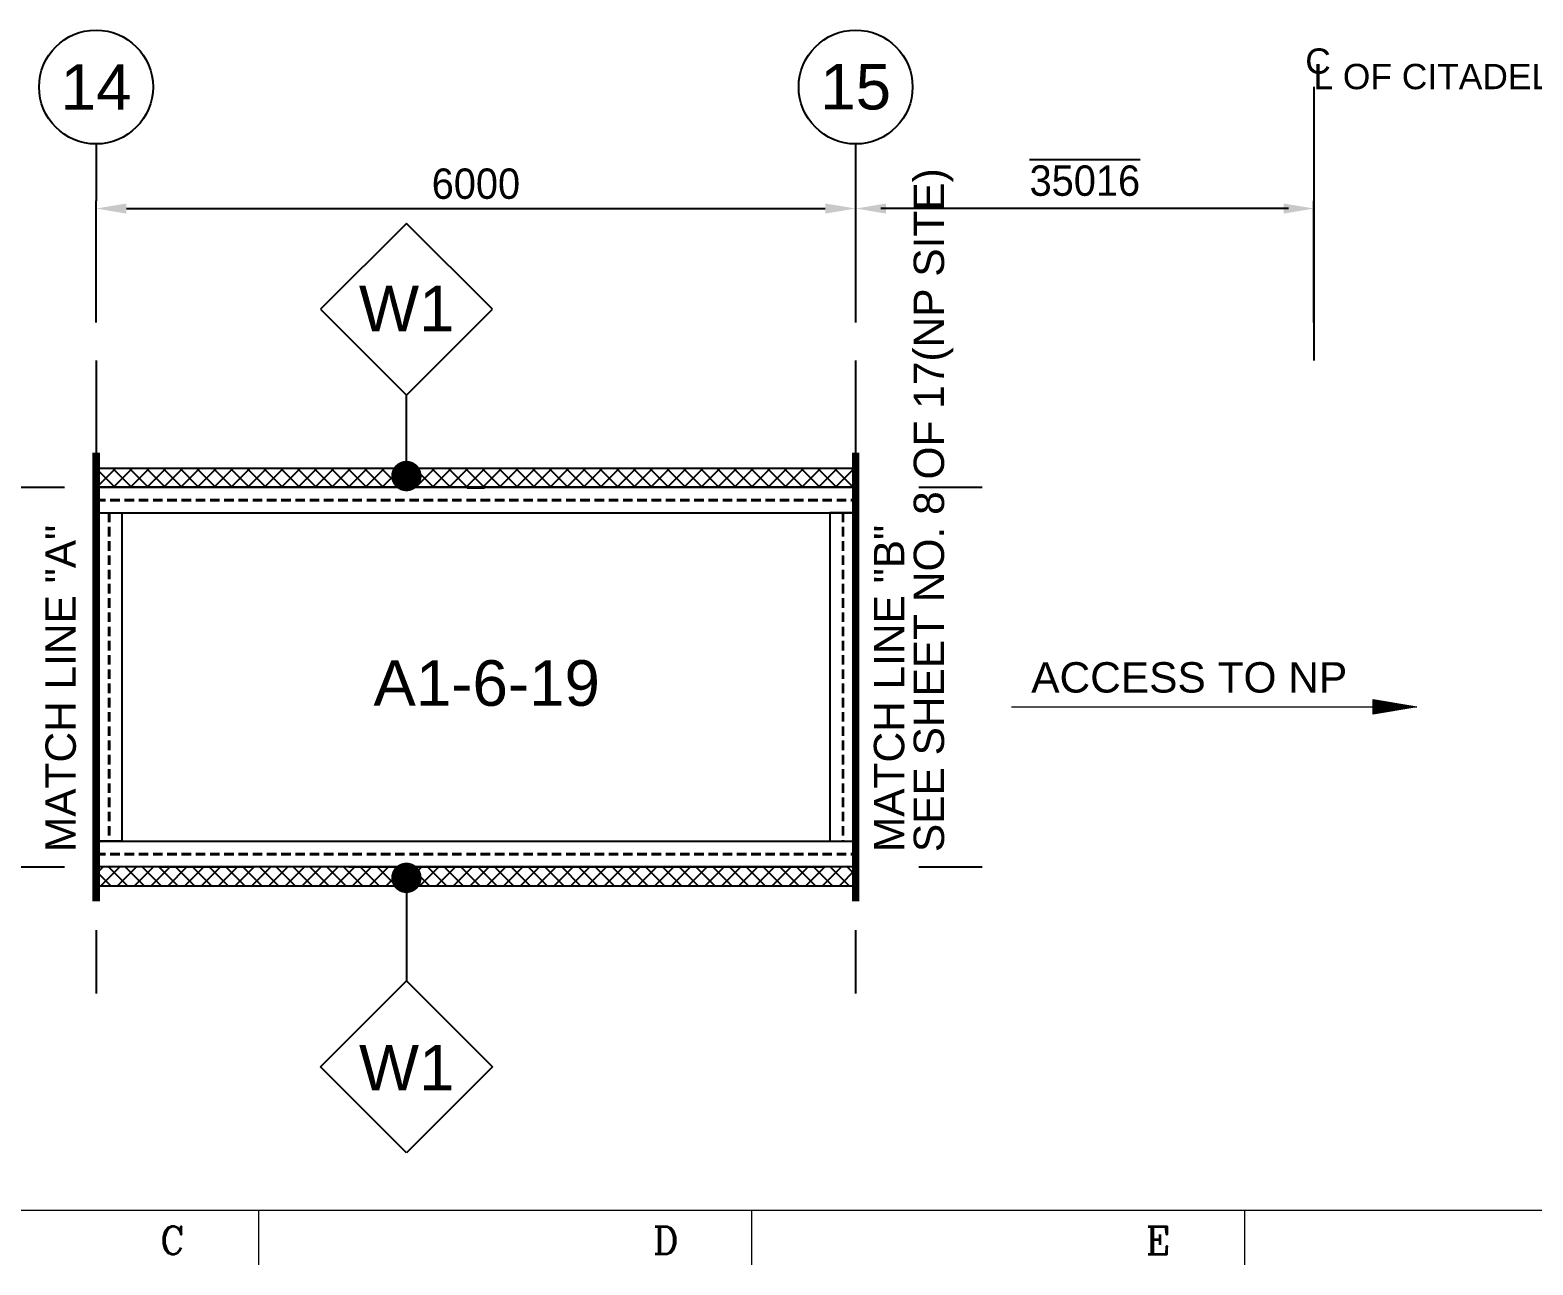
# Model space of a CAD drawing. Header units: millimetres. Extents: x -300 to 383236, y -195106 to -144646.
# Drawn here: x 11069 to 22940, y -194483 to -184728 of the extents above; entities that cross this region are included whole.
import ezdxf
from ezdxf.enums import TextEntityAlignment as Align

# ---------------------------------------------------------------- set-up
doc = ezdxf.new("R2010")
doc.units = ezdxf.units.MM
doc.header["$LTSCALE"] = 60
doc.set_wipeout_variables(frame=1)
for name, pattern in [('CENTER', [2, 1.25, -0.25, 0.25, -0.25]), ('HIDDEN', [0.375, 0.25, -0.125]), ('PHANTOM2', [31.75, 15.875, -3.175, 3.175, -3.175, 3.175, -3.175])]:
    doc.linetypes.add(name, pattern=pattern)
doc.layers.get('Defpoints').update_dxf_attribs({"color": 140})
for name, color, linetype in [('1', 7, 'Continuous'), ('1CEN', 20, 'CENTER'), ('1ST FL_SIDE-WALL', 8, 'Continuous'), ('AA-XXXX-SYMB', 7, 'Continuous'), ('AA-XXXX-TEXT', 3, 'Continuous'), ('C_BLOCK', 7, 'Continuous'), ('C_TEXT_01', 2, 'Continuous'), ('C_TEXT_CONTAINER NO', 7, 'Continuous'), ('CONTAINER', 2, 'Continuous'), ('DIM', 7, 'Continuous'), ('DIM-SCALE', 7, 'Continuous'), ('INI', 11, 'Continuous'), ('MATCH LINE', 6, 'PHANTOM2')]:
    doc.layers.add(name, color=color, linetype=linetype)
doc.layers.add('TAN-TIT', color=30, linetype='Continuous', lineweight=0)
doc.layers.add('TEXT', color=3, linetype='Continuous', lineweight=0)
doc.styles.add('ARCHILAB_ROMANS', font='romans.shx', dxfattribs={"bigfont": 'ghs.shx'})
doc.styles.add('Arial', font='arial.ttf')
doc.styles.add('COM', font='COMPLEX', dxfattribs={"height": 5})
doc.styles.add('돋움', font='')
doc.styles.get('돋움').set_extended_font_data('Dotum')
doc.dimstyles.new('일반도면_0060', dxfattribs={"dimtxt": 240, "dimasz": 240, "dimexe": 60, "dimexo": 300, "dimgap": 75, "dimtad": 1, "dimdec": 0, "dimzin": 0, "dimdsep": 46, "dimtxsty": '돋움', "dimcen": -300, "dimclrd": 7, "dimclre": 7, "dimclrt": 2, "dimadec": 8, "dimazin": 0, "dimtfac": 1, "dimtdec": 0, "dimtix": 1, "dimtmove": 2, "dimatfit": 3, "dimfxl": 1, "dimtolj": 1, "dimtzin": 0, "dimarcsym": 0})

# ---------------------------------------------------------------- blocks, each defined once
blk = doc.blocks.new('*D82')
at = {"layer": 'Defpoints', "color": 0, "transparency": 16777216}
for p in [(17591, -186138), (11591, -187338), (17591, -187338)]:
    blk.add_point(p, dxfattribs=at)
at = {"layer": 'DIM-SCALE', "color": 7, "lineweight": -2, "transparency": 16777216}
for p, q in [((11591, -187038), (11591, -186078)), ((11831, -186138), (17351, -186138)), ((17591, -187038), (17591, -186078))]:
    blk.add_line(p, q, dxfattribs=at)
at = {"layer": 'DIM-SCALE', "color": 7, "transparency": 16777216}
for points in [[(11831, -186098), (11831, -186178), (11591, -186138)], [(17351, -186098), (17351, -186178), (17591, -186138)]]:
    blk.add_solid(points, dxfattribs=at)
at = {"layer": 'DIM-SCALE', "color": 2, "transparency": 16777216, "insert": (14591, -185943), "char_height": 240, "attachment_point": 5, "style": '돋움'}
blk.add_mtext('\\A1;6000', dxfattribs=at)
blk = doc.blocks.new('*D83')
at = {"layer": 'Defpoints', "color": 0}
for p in [(17591, -186138), (17591, -187338), (21211, -187338)]:
    blk.add_point(p, dxfattribs=at)
at = {"layer": 'DIM-SCALE', "color": 7, "lineweight": -2}
for p, q in [((17591, -187038), (17591, -186078)), ((20971, -186138), (17831, -186138)), ((21211, -187038), (21211, -186078))]:
    blk.add_line(p, q, dxfattribs=at)
at = {"layer": 'DIM-SCALE', "color": 7}
for points in [[(17831, -186098), (17831, -186178), (17591, -186138)], [(20971, -186098), (20971, -186178), (21211, -186138)]]:
    blk.add_solid(points, dxfattribs=at)
at = {"layer": 'DIM-SCALE', "color": 2, "insert": (19401, -185919), "char_height": 240, "attachment_point": 5, "style": '돋움'}
blk.add_mtext('\\A1;{\\O35016}', dxfattribs=at)
blk = doc.blocks.new('A$C064809F0')
at = {"layer": 'AA-XXXX-TEXT'}
for p, q in [((475.2, 565.7), (1040.8, 1131.4)), ((1040.8, 1131.4), (1606.5, 565.7)), ((1040.8, 0), (475.2, 565.7)), ((1606.5, 565.7), (1040.8, 0))]:
    blk.add_line(p, q, dxfattribs=at)
at = {"layer": 'INI'}
blk.add_line((1040.8, 0), (475.2, 565.7), dxfattribs=at)
at = {"layer": 'AA-XXXX-TEXT', "style": 'ARCHILAB_ROMANS'}
blk.add_attdef('WALLTYPE', text='', height=300, dxfattribs=at).set_placement((1042.9, 560), align=Align.MIDDLE_CENTER)
blk = doc.blocks.new('6M')
at = {"linetype": 'HIDDEN', "ltscale": 5}
for p, q in [((-110087, -162158), (-104087, -162158)), ((-110087, -162165), (-104087, -162165)), ((-109989, -162263), (-109989, -164857)), ((-109982, -162263), (-109982, -164857)), ((-104192, -162263), (-104192, -164857)), ((-104185, -162263), (-104185, -164857)), ((-110087, -164955), (-104087, -164955)), ((-110087, -164962), (-104087, -164962))]:
    blk.add_line(p, q, dxfattribs=at)
for points in [[(-110087, -162263), (-104087, -162263), (-104087, -162060), (-110087, -162060)], [(-109884, -164857), (-110087, -164857), (-110087, -162263), (-109884, -162263)], [(-104290, -164857), (-104087, -164857), (-104087, -162263), (-104290, -162263)], [(-110087, -164857), (-104087, -164857), (-104087, -165060), (-110087, -165060)]]:
    blk.add_lwpolyline(points, close=True)
blk = doc.blocks.new('BORDER')
at = {"layer": 'TAN-TIT'}
for p, q in [((4977, 3520), (232823, 3520)), ((43912, 3520), (43912, 2078)), ((56891, 3520), (56891, 2078)), ((69870, 3520), (69870, 2078))]:
    blk.add_line(p, q, dxfattribs=at)
at = {"layer": 'TAN-TIT', "style": 'COM'}
for s, p in [('C', (41317, 2366)), ('D', (54295, 2366)), ('E', (67274, 2366))]:
    blk.add_text(s, height=721, dxfattribs=at).set_placement(p)

msp = doc.modelspace()

# ---------------------------------------------------------------- linework, layer by layer
for p, q in [((14665.5, -188337.9), (14515.5, -188337.9)), ((14521.5, -188343.9), (14659.5, -188343.9)), ((14521.5, -188343.9), (14659.5, -188343.9))]:
    msp.add_line(p, q)
msp.add_lwpolyline([(11590.5, -191337.9), (11590.5, -188337.9), (17590.5, -188337.9), (17590.5, -191337.9)], close=True)
at = {"layer": '1CEN', "color": 1, "ltscale": 50}
for p, q in [((21210.5, -185177.7), (21210.5, -187337.9)), ((11590.5, -187337.9), (11590.5, -192337.9)), ((17590.5, -187337.9), (17590.5, -192337.9)), ((7590.5, -188337.9), (18590.5, -188337.9)), ((7590.5, -191337.9), (18590.5, -191337.9))]:
    msp.add_line(p, q, dxfattribs=at)
at = {"layer": '1ST FL_SIDE-WALL', "color": 3}
for points in [[(11590.5, -188187.9), (17590.5, -188187.9), (17590.5, -188337.9), (11590.5, -188337.9)], [(11590.5, -191487.9), (17590.5, -191487.9), (17590.5, -191337.9), (11590.5, -191337.9)]]:
    msp.add_lwpolyline(points, close=True, dxfattribs=at)
at = {"layer": 'C_BLOCK', "color": 7, "linetype": 'Continuous', "lineweight": 0}
msp.add_line((18820.3, -190073.8), (22023.2, -190073.8), dxfattribs=at)
at = {"layer": 'C_BLOCK', "color": 1, "linetype": 'Continuous', "lineweight": 13}
for points in [[(21677.6, -190016.2), (22023.2, -190073.8), (21677.6, -190131.4)], [(21677.6, -190016.2), (22023.2, -190073.8), (21677.6, -190131.4)], [(21683.3, -190023.1), (21988.1, -190073.8), (21683.3, -190124.6)], [(21683.3, -190023.1), (21988.1, -190073.8), (21683.3, -190124.6)], [(21689.1, -190029.8), (21953.1, -190073.8), (21689.1, -190117.9)], [(21689.1, -190029.8), (21953.1, -190073.8), (21689.1, -190117.9)], [(21694.9, -190036.6), (21918.1, -190073.8), (21694.9, -190111)], [(21694.9, -190036.6), (21918.1, -190073.8), (21694.9, -190111)], [(21700.6, -190043.4), (21883, -190073.8), (21700.6, -190104.3)], [(21700.6, -190043.4), (21883, -190073.8), (21700.6, -190104.3)], [(21706.4, -190050.2), (21848, -190073.8), (21706.4, -190097.5)], [(21706.4, -190050.2), (21848, -190073.8), (21706.4, -190097.5)], [(21712.1, -190057), (21812.9, -190073.8), (21712.1, -190090.6)], [(21712.1, -190057), (21812.9, -190073.8), (21712.1, -190090.6)], [(21717.9, -190063.8), (21777.9, -190073.8), (21717.9, -190083.9)], [(21717.9, -190063.8), (21777.9, -190073.8), (21717.9, -190083.9)], [(21723.7, -190070.6), (21742.9, -190073.8), (21723.7, -190077.1)], [(21723.7, -190070.6), (21742.9, -190073.8), (21723.7, -190077.1)]]:
    msp.add_3dface(points, dxfattribs=at)
at = {"layer": 'DIM'}
for p, q in [((11590.5, -185627.9), (11590.5, -186077.9)), ((17590.5, -185627.9), (17590.5, -186077.9))]:
    msp.add_line(p, q, dxfattribs=at)
for centre in [(11590.5, -185177.9), (17590.5, -185177.9)]:
    msp.add_circle(centre, 450, dxfattribs=at)
at = {"layer": 'DIM-SCALE', "color": 7}
msp.add_line((21010.5, -186137.9), (17790.5, -186137.9), dxfattribs=at)
at = {"layer": 'MATCH LINE', "ltscale": 0.001, "const_width": 60}
for points in [[(11590.5, -188066.5), (11590.5, -191609.3)], [(17590.5, -188066.5), (17590.5, -191609.3)]]:
    msp.add_lwpolyline(points, dxfattribs=at)

# ---------------------------------------------------------------- block references
at = {"layer": 'AA-XXXX-SYMB'}
ref = msp.add_blockref('A$C064809F0', (12793, -186254.8), dxfattribs=dict(at, xscale=-1.2, yscale=1.2, zscale=1.2, rotation=180))
ref.add_attrib('WALLTYPE', 'W1', dxfattribs={"layer": 'AA-XXXX-TEXT', "height": 360, "style": 'Arial'}).set_placement((14044.4, -186928.3), align=Align.MIDDLE_CENTER)
ref = msp.add_blockref('A$C064809F0', (12793, -193596.1), dxfattribs=dict(at, xscale=1.2, yscale=1.2, zscale=1.2))
ref.add_attrib('WALLTYPE', 'W1', dxfattribs={"layer": 'AA-XXXX-TEXT', "height": 360, "style": 'Arial'}).set_placement((14044.4, -192924.1), align=Align.MIDDLE_CENTER)

# ---------------------------------------------------------------- texts
at = {"layer": 'C_TEXT_01', "style": 'Arial'}
for s, p in [('C', (21142.1, -184972.9)), ('L OF CITADEL SILO', (21206, -185095))]:
    msp.add_text(s, height=200, dxfattribs=at).set_placement(p, align=Align.MIDDLE_LEFT)
at = {"layer": 'C_TEXT_01', "color": 6, "style": 'Arial'}
for s, p in [('SEE SHEET NO. 8 OF 17(NP SITE)', (18289, -191221.7)), ('MATCH LINE "A"', (11430.7, -191221.7)), ('MATCH LINE "B"', (17974.4, -191221.7))]:
    msp.add_text(s, height=240, rotation=90, dxfattribs=at).set_placement(p)
msp.add_text('ACCESS TO NP', height=240, dxfattribs=at).set_placement((20225.7, -189961.2), align=Align.CENTER)
at = {"layer": 'TEXT', "color": 3, "linetype": 'Continuous', "style": 'Arial'}
for s, p in [('14', (11590.5, -185177.9)), ('15', (17590.5, -185177.9))]:
    msp.add_text(s, height=360, dxfattribs=at).set_placement(p, align=Align.MIDDLE)

# ---------------------------------------------------------------- dimensions: what is measured, and where the dimension line sits
at = {"layer": 'DIM-SCALE'}
dim = msp.add_linear_dim(base=(17590.5, -186137.9), p1=(21210.5, -187337.9), p2=(17590.5, -187337.9), angle=180, text='{\\O35016}', dimstyle='일반도면_0060', dxfattribs=at)
dim.commit()
dim.dimension.update_dxf_attribs({"geometry": '*D83', "text_midpoint": (19400.5, -185918.8)})
dim = msp.add_linear_dim(base=(17590.5, -186137.9), p1=(11590.5, -187337.9), p2=(17590.5, -187337.9), dimstyle='일반도면_0060', dxfattribs=at)
dim.commit()
dim.dimension.update_dxf_attribs({"geometry": '*D82', "text_midpoint": (14590.5, -185942.8)})

# ---------------------------------------------------------------- leaders
at = {"layer": 'AA-XXXX-SYMB', "color": 3}
for points in [[(14042, -188251), (14042, -187612.5)], [(14042, -191424.9), (14042, -192238.5)]]:
    msp.add_leader(points, dimstyle='일반도면_0060', override={"dimexo": 0, "dimldrblk": 'Dot'}, dxfattribs=at)

# ---------------------------------------------------------------- next in the draw order: wipeouts: each hides what was drawn before it
msp.add_wipeout([(13655.1, -190198), (15604.7, -190198), (15604.7, -189578.4), (13655.1, -189578.4)]).translate(0, 0, -2300).dxf.layer = 'C_TEXT_CONTAINER NO'

# ---------------------------------------------------------------- next in the draw order: hatches: boundary and pattern name
at = {"layer": '1ST FL_SIDE-WALL'}
h = msp.add_hatch(dxfattribs=at)
h.set_pattern_fill('ANSI37', color=252, scale=750, angle=-90)
h.set_pattern_definition([(315, (0, 0), (66.29126, 66.29126), []), (45, (0, 0), (-66.29126, 66.29126), [])])
h.paths.add_polyline_path([(11590.5, -191487.9), (17590.5, -191487.9), (17590.5, -191337.9), (11590.5, -191337.9)])
h.paths.add_polyline_path([(11590.5, -188187.9), (17590.5, -188187.9), (17590.5, -188337.9), (11590.5, -188337.9)])

# ---------------------------------------------------------------- next in the draw order: linework, layer by layer
at = {"layer": 'CONTAINER', "const_width": 10}
msp.add_lwpolyline([(11590.5, -188337.9), (17590.5, -188337.9), (17590.5, -191337.9), (11590.5, -191337.9)], close=True, dxfattribs=at)

# ---------------------------------------------------------------- next in the draw order: block references
msp.add_blockref('6M', (121677.6, -26277.9))
at = {"layer": '1', "xscale": 0.3, "yscale": 0.3, "zscale": 0.3}
msp.add_blockref('BORDER', (-300, -195106.1), dxfattribs=at)

# ---------------------------------------------------------------- next in the draw order: texts
at = {"layer": 'C_TEXT_CONTAINER NO', "color": 3, "style": 'Arial'}
msp.add_text('A1-6-19', height=360, dxfattribs=at).set_placement((14676, -189885.9, -2300), align=Align.MIDDLE_CENTER)

doc.saveas('drawing.dxf')
